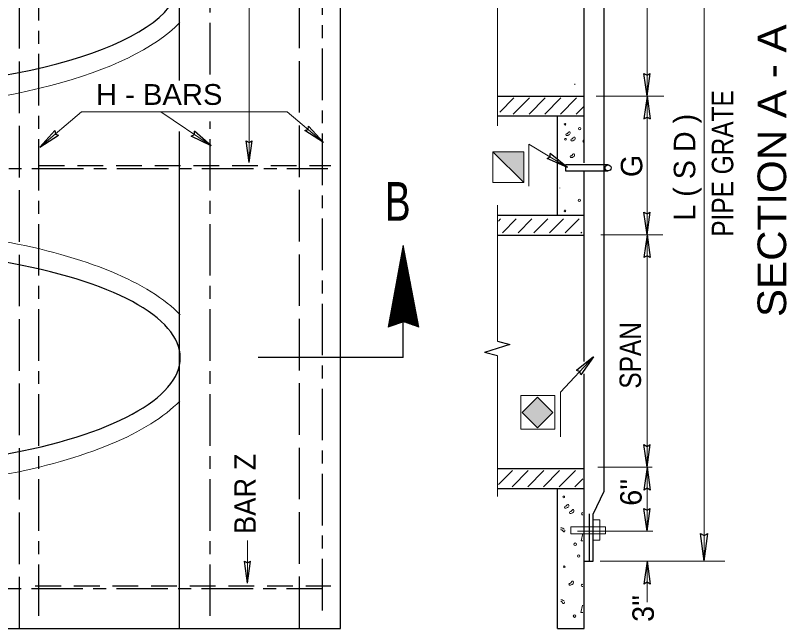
# Model space of a CAD drawing. Extents: x -873 to -38, y -356 to 186.
# Drawn here: x -757.69 to -712.8, y -288.4 to -252.72 of the extents above; entities that cross this region are included whole.
import ezdxf

# ---------------------------------------------------------------- set-up
doc = ezdxf.new("R2010")
doc.units = 0
doc.header["$LTSCALE"] = 0.5
for name, pattern in [('LONG_DASH_SHORT_DASH', [9.9, 6, -1.2, 1.5, -1.2]), ('LONG_DASHED', [7.5, 6, -1.5]), ('MEDIUM_DASHED', [4.5, 3, -1.5])]:
    doc.linetypes.add(name, pattern=pattern)
doc.layers.add('1', color=7, linetype='Continuous', lineweight=13)

msp = doc.modelspace()

# ---------------------------------------------------------------- hatches: boundary and pattern name
at = {"layer": '1'}
for points in [[(-728.1015, -262.4473), (-729.895, -260.6538), (-728.1015, -260.6538)], [(-727.301, -276.7101), (-728.1869, -275.8241), (-727.301, -274.938), (-726.415, -275.8241)]]:
    msp.add_hatch(color=256, dxfattribs=at).paths.add_polyline_path(points)

# ---------------------------------------------------------------- linework, layer by layer
at = {"layer": '1', "lineweight": 25}
for p, q in [((-748.1327, -256.5081), (-748.1327, -234.3166)), ((-738.77, -288.3974), (-738.77, -234.3166)), ((-724.579, -261.2993), (-724.579, -234.2563)), ((-723.4148, -280.3963), (-723.4148, -238.9424)), ((-720.9231, -257.4208), (-721.1047, -256.0995)), ((-720.9231, -257.4208), (-720.7412, -256.0995)), ((-729.6481, -257.4153), (-724.579, -257.4153)), ((-729.5012, -258.3403), (-728.6825, -257.5219)), ((-728.7105, -258.4642), (-727.7681, -257.5219)), ((-727.796, -258.4642), (-726.8541, -257.5219)), ((-726.8814, -258.4642), (-725.939, -257.5219)), ((-725.9671, -258.4642), (-725.0249, -257.5219)), ((-720.9231, -257.4208), (-721.1047, -258.7422)), ((-720.9231, -257.4208), (-720.7412, -258.7422)), ((-725.0522, -258.4642), (-724.5901, -258.002)), ((-729.6481, -258.5627), (-724.579, -258.5627)), ((-726.1317, -264.3499), (-726.1317, -258.5627)), ((-756.2689, -260.3776), (-755.4049, -259.4204)), ((-746.3001, -260.3153), (-747.2604, -259.4548)), ((-739.7588, -260.1122), (-740.8489, -259.4235)), ((-739.7588, -260.1122), (-740.6229, -259.155)), ((-756.2689, -260.3776), (-755.1789, -259.689)), ((-748.1327, -288.3974), (-748.1327, -259.4786)), ((-746.3001, -260.3153), (-747.4569, -259.7457)), ((-744.079, -261.2862), (-744.2545, -260.0088)), ((-744.079, -261.2862), (-743.9036, -260.0088)), ((-725.5644, -261.5625), (-726.5661, -260.7506)), ((-725.5644, -261.5625), (-726.748, -261.0508)), ((-723.1843, -261.4117), (-725.5395, -261.4117)), ((-724.579, -272.8526), (-724.579, -261.8174)), ((-729.6387, -264.3499), (-724.579, -264.3499)), ((-720.9231, -265.4827), (-721.1048, -264.1613)), ((-720.9231, -265.4827), (-720.7412, -264.1613)), ((-729.6387, -265.5144), (-724.579, -265.5144)), ((-724.7717, -265.3723), (-724.7302, -265.3306)), ((-720.9231, -265.4827), (-721.1052, -266.8047)), ((-720.9231, -265.4827), (-720.7416, -266.8047)), ((-735.1137, -272.6298), (-735.1137, -268.7591)), ((-729.6387, -272.5382), (-730.3946, -272.3365)), ((-735.1137, -272.6298), (-743.5621, -272.6298)), ((-724.0388, -272.5776), (-725.0395, -273.3906)), ((-724.0388, -272.5776), (-724.7832, -273.6303)), ((-724.579, -288.4015), (-724.579, -273.5854)), ((-720.9231, -279.0152), (-721.1047, -277.6938)), ((-720.9231, -279.0152), (-720.7412, -277.6938)), ((-729.6387, -279.0954), (-724.579, -279.0954)), ((-729.5743, -280.0206), (-728.7557, -279.2021)), ((-728.7837, -280.1445), (-727.8412, -279.2021)), ((-727.8692, -280.1445), (-726.9272, -279.2021)), ((-726.9545, -280.1445), (-726.0122, -279.2021)), ((-726.0403, -280.1445), (-725.098, -279.2021)), ((-720.9231, -279.0152), (-721.1052, -280.3375)), ((-720.9231, -279.0152), (-720.7416, -280.3375)), ((-725.1253, -280.1445), (-724.6632, -279.6823)), ((-729.6387, -280.2428), (-724.579, -280.2428)), ((-726.1317, -288.4015), (-726.1317, -280.2428)), ((-720.9231, -282.7285), (-721.1047, -281.4067)), ((-720.9231, -282.7285), (-720.7412, -281.4067)), ((-724.2827, -284.4724), (-724.2827, -281.7241)), ((-717.6001, -284.486), (-717.8224, -282.8682)), ((-717.6001, -284.486), (-717.3777, -282.8682)), ((-744.1878, -285.7519), (-744.3632, -284.4745)), ((-744.1878, -285.7519), (-744.0124, -284.4745)), ((-720.9231, -284.486), (-721.1052, -285.8078)), ((-720.9231, -284.486), (-720.7416, -285.8078)), ((-813.1826, -288.3974), (-738.77, -288.3974)), ((-748.9152, -288.3974), (-748.5612, -288.3974)), ((-726.1317, -288.4015), (-724.579, -288.4015))]:
    msp.add_line(p, q, dxfattribs=at)
at = {"layer": '1', "linetype": 'LONG_DASHED', "lineweight": 25}
for p, q in [((-757.4464, -288.3974), (-757.4464, -234.8602)), ((-741.1482, -288.3766), (-741.1482, -239.3583))]:
    msp.add_line(p, q, dxfattribs=at)
at = {"layer": '1', "linetype": 'LONG_DASH_SHORT_DASH', "lineweight": 25}
for p, q in [((-746.3597, -256.1516), (-746.3597, -235.6557)), ((-756.329, -287.6632), (-756.329, -235.715)), ((-739.8184, -287.3435), (-739.8184, -240.3355)), ((-746.3597, -287.6632), (-746.3597, -258.8843)), ((-811.184, -261.6229), (-739.5048, -261.6229)), ((-811.2109, -286.0741), (-739.8184, -286.0741))]:
    msp.add_line(p, q, dxfattribs=at)
at = {"layer": '1'}
for p, q in [((-717.6001, -284.486), (-717.6001, -238.8845)), ((-720.9231, -257.4208), (-720.9231, -243.8193)), ((-729.6387, -251.2619), (-729.6387, -259.144)), ((-744.0797, -261.2396), (-744.0797, -251.7555)), ((-723.8808, -257.4208), (-719.9408, -257.4208)), ((-720.9231, -257.4208), (-720.9231, -265.4827)), ((-756.2696, -260.3773), (-753.8483, -258.3383)), ((-753.8483, -258.3383), (-741.8661, -258.3383)), ((-746.3003, -260.316), (-749.2283, -258.3383)), ((-739.759, -260.1128), (-741.8661, -258.3383)), ((-727.8033, -262.6471), (-727.8033, -260.2072)), ((-725.5646, -261.5632), (-727.8033, -260.2072)), ((-726.0056, -262.7672), (-726.0085, -262.7549)), ((-729.6387, -271.681), (-729.6387, -263.7602)), ((-729.5743, -264.6866), (-729.4528, -264.5643)), ((-729.3453, -265.3723), (-728.5377, -264.5643)), ((-728.4305, -265.3723), (-727.6224, -264.5643)), ((-727.516, -265.3723), (-726.708, -264.5643)), ((-726.6007, -265.3723), (-725.7929, -264.5643)), ((-725.6868, -265.3723), (-724.8787, -264.5643)), ((-723.6083, -265.4827), (-720.0144, -265.4827)), ((-735.1318, -266.163), (-735.104, -266.163)), ((-735.1252, -266.1282), (-735.1105, -266.1282)), ((-735.1232, -270.5668), (-735.1232, -266.1187)), ((-735.1187, -266.093), (-735.118, -266.093)), ((-735.2147, -266.6167), (-735.0179, -266.6167)), ((-735.2087, -266.5822), (-735.0244, -266.5822)), ((-735.2015, -266.5467), (-735.0312, -266.5467)), ((-735.1951, -266.5126), (-735.0377, -266.5126)), ((-735.1934, -270.59), (-735.1934, -266.5007)), ((-735.1893, -266.4773), (-735.0441, -266.4773)), ((-735.1825, -266.4423), (-735.0512, -266.4423)), ((-735.1761, -266.4073), (-735.0582, -266.4073)), ((-735.1698, -266.3726), (-735.064, -266.3726)), ((-735.1636, -266.3377), (-735.0707, -266.3377)), ((-735.1579, -270.5784), (-735.1579, -266.3092)), ((-735.1573, -266.3025), (-735.0776, -266.3025)), ((-735.1513, -266.2682), (-735.0837, -266.2682)), ((-735.1438, -266.2332), (-735.0911, -266.2332)), ((-735.138, -266.198), (-735.0976, -266.198)), ((-735.0884, -270.5557), (-735.0884, -266.244)), ((-735.0532, -270.5684), (-735.0532, -266.4282)), ((-735.0186, -270.5801), (-735.0186, -266.6128)), ((-735.2977, -267.0713), (-734.9317, -267.0713)), ((-735.2977, -270.6244), (-735.2977, -267.0724)), ((-735.2915, -267.036), (-734.938, -267.036)), ((-735.2851, -267.0016), (-734.9455, -267.0016)), ((-735.2787, -266.9663), (-734.9517, -266.9663)), ((-735.2723, -266.9306), (-734.958, -266.9306)), ((-735.2653, -266.8968), (-734.9652, -266.8968)), ((-735.2627, -270.6128), (-735.2627, -266.8818)), ((-735.2598, -266.8612), (-734.9715, -266.8612)), ((-735.2525, -266.8265), (-734.9783, -266.8265)), ((-735.2463, -266.7913), (-734.9848, -266.7913)), ((-735.2401, -266.7566), (-734.9917, -266.7566)), ((-735.2336, -266.722), (-734.9982, -266.722)), ((-735.2279, -270.6012), (-735.2279, -266.6916)), ((-735.2273, -266.6866), (-735.0045, -266.6866)), ((-735.2211, -266.6518), (-735.0111, -266.6518)), ((-734.9834, -270.5922), (-734.9834, -266.7967)), ((-734.9484, -270.6036), (-734.9484, -266.9806)), ((-735.3813, -267.5252), (-734.8447, -267.5252)), ((-735.3751, -267.4898), (-734.8521, -267.4898)), ((-735.3687, -267.4547), (-734.8584, -267.4547)), ((-735.3678, -270.6473), (-735.3678, -267.4543)), ((-735.3622, -267.4202), (-734.865, -267.4202)), ((-735.3551, -267.3858), (-734.8717, -267.3858)), ((-735.3497, -267.3506), (-734.8786, -267.3506)), ((-735.3423, -267.3158), (-734.8856, -267.3158)), ((-735.3359, -267.281), (-734.8917, -267.281)), ((-735.3332, -270.6363), (-735.3332, -267.2628)), ((-735.3298, -267.2454), (-734.899, -267.2454)), ((-735.3234, -267.2104), (-734.9048, -267.2104)), ((-735.3173, -267.1756), (-734.9119, -267.1756)), ((-735.3107, -267.1412), (-734.9186, -267.1412)), ((-735.3038, -267.106), (-734.9246, -267.106)), ((-734.9137, -270.6155), (-734.9137, -267.1642)), ((-734.8786, -270.6283), (-734.8786, -267.3485)), ((-734.844, -270.6401), (-734.844, -267.5325)), ((-735.464, -267.9789), (-734.7597, -267.9789)), ((-735.4583, -267.9437), (-734.7658, -267.9437)), ((-735.4512, -267.9092), (-734.7732, -267.9092)), ((-735.4447, -267.8743), (-734.7794, -267.8743)), ((-735.4387, -267.8394), (-734.7857, -267.8394)), ((-735.4374, -270.6701), (-735.4374, -267.8354)), ((-735.4322, -267.8044), (-734.7932, -267.8044)), ((-735.4257, -267.7696), (-734.7986, -267.7696)), ((-735.4194, -267.7342), (-734.8061, -267.7342)), ((-735.4128, -267.6994), (-734.8121, -267.6994)), ((-735.4067, -267.6642), (-734.8194, -267.6642)), ((-735.4027, -270.6591), (-735.4027, -267.6446)), ((-735.4001, -267.6296), (-734.8258, -267.6296)), ((-735.3936, -267.5947), (-734.8321, -267.5947)), ((-735.3876, -267.5598), (-734.8392, -267.5598)), ((-734.8086, -270.6526), (-734.8086, -267.7164)), ((-734.7742, -270.6637), (-734.7742, -267.9002)), ((-735.5474, -268.4327), (-734.6732, -268.4327)), ((-735.5422, -270.7055), (-735.5422, -268.4074)), ((-735.5412, -268.3975), (-734.6796, -268.3975)), ((-735.5345, -268.3632), (-734.6869, -268.3632)), ((-735.5282, -268.3284), (-734.6929, -268.3284)), ((-735.5217, -268.2934), (-734.6996, -268.2934)), ((-735.5149, -268.2586), (-734.7063, -268.2586)), ((-735.5087, -268.2234), (-734.7132, -268.2234)), ((-735.5074, -270.6936), (-735.5074, -268.2175)), ((-735.5024, -268.1886), (-734.7198, -268.1886)), ((-735.4966, -268.154), (-734.7262, -268.154)), ((-735.4898, -268.119), (-734.7323, -268.119)), ((-735.4836, -268.0842), (-734.7398, -268.0842)), ((-735.4776, -268.0487), (-734.7461, -268.0487)), ((-735.4724, -270.6817), (-735.4724, -268.026)), ((-735.4709, -268.0138), (-734.7529, -268.0138)), ((-734.7387, -270.6774), (-734.7387, -268.0848)), ((-734.7038, -270.6888), (-734.7038, -268.2692)), ((-735.6237, -268.8522), (-734.5936, -268.8522)), ((-735.6178, -268.8174), (-734.6002, -268.8174)), ((-735.6123, -270.7282), (-735.6123, -268.7893)), ((-735.6109, -268.782), (-734.6067, -268.782)), ((-735.6051, -268.7474), (-734.614, -268.7474)), ((-735.5985, -268.7124), (-734.62, -268.7124)), ((-735.5922, -268.6772), (-734.6269, -268.6772)), ((-735.5857, -268.6423), (-734.6336, -268.6423)), ((-735.5793, -268.6078), (-734.6398, -268.6078)), ((-735.5774, -270.7163), (-735.5774, -268.5987)), ((-735.5724, -268.5727), (-734.6467, -268.5727)), ((-735.567, -268.5379), (-734.6537, -268.5379)), ((-735.5597, -268.5026), (-734.66, -268.5026)), ((-735.5534, -268.4676), (-734.6665, -268.4676)), ((-734.6689, -270.7005), (-734.6689, -268.4532)), ((-734.6337, -270.7119), (-734.6337, -268.6377)), ((-734.5992, -270.7245), (-734.5992, -268.8211)), ((-735.7068, -269.3064), (-734.5075, -269.3064)), ((-735.7007, -269.2716), (-734.5144, -269.2716)), ((-735.6945, -269.2367), (-734.5208, -269.2367)), ((-735.6874, -269.2013), (-734.5269, -269.2013)), ((-735.6817, -270.7513), (-735.6817, -269.1707)), ((-735.6812, -269.1663), (-734.5342, -269.1663)), ((-735.6753, -269.1316), (-734.5408, -269.1316)), ((-735.6688, -269.097), (-734.5475, -269.097)), ((-735.6624, -269.0618), (-734.5542, -269.0618)), ((-735.6566, -269.0266), (-734.56, -269.0266)), ((-735.6497, -268.992), (-734.5671, -268.992)), ((-735.6472, -270.7392), (-735.6472, -268.9791)), ((-735.643, -268.9568), (-734.574, -268.9568)), ((-735.6372, -268.922), (-734.5808, -268.922)), ((-735.6303, -268.8874), (-734.5868, -268.8874)), ((-734.5642, -270.7365), (-734.5642, -269.0047)), ((-734.5296, -270.7488), (-734.5296, -269.1893)), ((-735.7897, -269.7603), (-734.4218, -269.7603)), ((-735.7869, -270.7861), (-735.7869, -269.7425)), ((-735.7841, -269.7253), (-734.4281, -269.7253)), ((-735.7778, -269.6907), (-734.4348, -269.6907)), ((-735.7706, -269.6552), (-734.4408, -269.6552)), ((-735.7651, -269.621), (-734.4481, -269.621)), ((-735.7582, -269.5853), (-734.4546, -269.5853)), ((-735.7518, -269.5499), (-734.4615, -269.5499)), ((-735.7518, -270.7742), (-735.7518, -269.5521)), ((-735.7457, -269.5156), (-734.4677, -269.5156)), ((-735.7392, -269.4806), (-734.4748, -269.4806)), ((-735.7324, -269.4458), (-734.4811, -269.4458)), ((-735.7261, -269.4106), (-734.4877, -269.4106)), ((-735.7197, -269.376), (-734.4946, -269.376)), ((-735.7167, -270.7634), (-735.7167, -269.3614)), ((-735.7138, -269.3414), (-734.5008, -269.3414)), ((-734.4946, -270.7608), (-734.4946, -269.3735)), ((-734.46, -270.7723), (-734.46, -269.5577)), ((-734.4248, -270.7861), (-734.4248, -269.7423)), ((-735.8732, -270.2144), (-734.3348, -270.2144)), ((-735.8678, -270.1797), (-734.342, -270.1797)), ((-735.8606, -270.1447), (-734.3483, -270.1447)), ((-735.8567, -270.8092), (-735.8567, -270.1237)), ((-735.8545, -270.1103), (-734.3547, -270.1103)), ((-735.8476, -270.0748), (-734.3618, -270.0748)), ((-735.8413, -270.0392), (-734.3689, -270.0392)), ((-735.8351, -270.0048), (-734.3753, -270.0048)), ((-735.8289, -269.9696), (-734.3821, -269.9696)), ((-735.8224, -269.9348), (-734.3883, -269.9348)), ((-735.8217, -270.7969), (-735.8217, -269.9332)), ((-735.8159, -269.9), (-734.3947, -269.9)), ((-735.8095, -269.8652), (-734.4021, -269.8652)), ((-735.8034, -269.8304), (-734.4082, -269.8304)), ((-735.7964, -269.795), (-734.4148, -269.795)), ((-734.3902, -270.7969), (-734.3902, -269.9257)), ((-734.3547, -270.8092), (-734.3547, -270.1103)), ((-735.9566, -270.6683), (-735.4312, -270.6683)), ((-735.9503, -270.6336), (-735.3251, -270.6336)), ((-735.9437, -270.5986), (-735.2197, -270.5986)), ((-735.9374, -270.5632), (-735.1137, -270.5632)), ((-735.9313, -270.5286), (-734.2758, -270.5286)), ((-735.9262, -270.8319), (-735.9262, -270.505)), ((-735.9249, -270.4938), (-734.2821, -270.4938)), ((-735.9178, -270.4586), (-734.289, -270.4586)), ((-735.9122, -270.4236), (-734.2954, -270.4236)), ((-735.9062, -270.3888), (-734.3022, -270.3888)), ((-735.8985, -270.354), (-734.309, -270.354)), ((-735.8928, -270.319), (-734.3152, -270.319)), ((-735.8912, -270.8207), (-735.8912, -270.3152)), ((-735.8868, -270.2842), (-734.322, -270.2842)), ((-735.8795, -270.2494), (-734.3286, -270.2494)), ((-735.0662, -270.5632), (-734.2689, -270.5632)), ((-734.9652, -270.5986), (-734.2621, -270.5986)), ((-734.864, -270.6336), (-734.256, -270.6336)), ((-734.7632, -270.6683), (-734.2487, -270.6683)), ((-734.3204, -270.8212), (-734.3204, -270.2944)), ((-734.2848, -270.833), (-734.2848, -270.4782)), ((-734.2503, -270.8453), (-734.2503, -270.6615)), ((-735.9883, -270.8426), (-735.9592, -270.8426)), ((-735.9821, -270.8077), (-735.8543, -270.8077)), ((-735.9762, -270.7733), (-735.7481, -270.7733)), ((-735.9692, -270.7382), (-735.643, -270.7382)), ((-735.9634, -270.7032), (-735.5362, -270.7032)), ((-735.9612, -270.8438), (-735.9612, -270.6963)), ((-734.6623, -270.7032), (-734.2423, -270.7032)), ((-734.5612, -270.7382), (-734.236, -270.7382)), ((-734.46, -270.7733), (-734.2289, -270.7733)), ((-734.3583, -270.8077), (-734.2227, -270.8077)), ((-734.2575, -270.8426), (-734.216, -270.8426)), ((-734.2152, -270.8572), (-734.2152, -270.8457)), ((-729.6387, -272.5382), (-729.6387, -280.719)), ((-723.781, -279.0152), (-720.6224, -279.0152)), ((-724.9799, -282.7285), (-720.5935, -282.7285)), ((-744.1884, -283.2815), (-744.1884, -285.7521)), ((-723.656, -284.486), (-716.406, -284.486)), ((-720.9231, -286.8658), (-720.9231, -284.486))]:
    msp.add_line(p, q, dxfattribs=at)
at = {"layer": '1', "linetype": 'MEDIUM_DASHED', "lineweight": 25}
for p, q in [((-756.329, -261.4523), (-739.3334, -261.4523)), ((-756.5372, -285.9229), (-739.3334, -285.9229))]:
    msp.add_line(p, q, dxfattribs=at)
at = {"layer": '1', "lineweight": 25}
for points in [[(-721.1047, -256.0995), (-720.921, -256.2018), (-720.7412, -256.0995)], [(-721.1047, -258.7422), (-720.921, -258.6399), (-720.7412, -258.7422)], [(-755.4049, -259.4204), (-755.3664, -259.6198), (-755.1789, -259.689)], [(-747.4569, -259.7457), (-747.2758, -259.6542), (-747.2604, -259.4548)], [(-740.8489, -259.4235), (-740.6591, -259.3517), (-740.6229, -259.155)], [(-744.2545, -260.0088), (-744.0772, -260.1076), (-743.9036, -260.0088)], [(-726.748, -261.0508), (-726.5715, -260.9503), (-726.5661, -260.7506)], [(-725.4818, -261.4117), (-725.6672, -261.4117), (-725.6672, -261.7655), (-723.2049, -261.7655)], [(-721.1048, -264.1613), (-720.9211, -264.2636), (-720.7412, -264.1613)], [(-720.7416, -266.8047), (-720.9253, -266.7022), (-721.1052, -266.8047)], [(-729.6387, -271.681), (-728.9063, -271.8764), (-730.3946, -272.3365)], [(-724.7832, -273.6303), (-724.8453, -273.437), (-725.0395, -273.3906)], [(-721.1047, -277.6938), (-720.921, -277.7962), (-720.7412, -277.6938)], [(-724.579, -284.4724), (-724.0665, -284.4724), (-724.0665, -281.7513), (-723.4148, -280.3963)], [(-720.7416, -280.3375), (-720.9253, -280.2345), (-721.1052, -280.3375)], [(-721.1047, -281.4067), (-720.921, -281.5091), (-720.7412, -281.4067)], [(-717.8224, -282.8682), (-717.5978, -282.9933), (-717.3777, -282.8682)], [(-744.3632, -284.4745), (-744.186, -284.5732), (-744.0124, -284.4745)], [(-720.7416, -285.8078), (-720.9253, -285.7053), (-721.1052, -285.8078)]]:
    msp.add_lwpolyline(points, dxfattribs=at)
at = {"layer": '1'}
for points in [[(-725.1229, -256.7033), (-725.1347, -256.7506), (-725.1359, -256.7523)], [(-725.9773, -258.596), (-725.9902, -258.5485), (-725.9909, -258.5474)], [(-725.4178, -259.6436), (-725.4779, -259.674), (-725.5289, -259.7038), (-725.5791, -259.7142), (-725.6297, -259.7142), (-725.6596, -259.6642), (-725.6297, -259.6133), (-725.5791, -259.6034), (-725.5389, -259.5632), (-725.5087, -259.5227), (-725.4678, -259.4923), (-725.4178, -259.4923), (-725.3972, -259.5421), (-725.4074, -259.5936)], [(-725.1278, -259.9493), (-725.188, -259.9801), (-725.2389, -260.0101), (-725.2893, -260.0201), (-725.3393, -260.0201), (-725.3691, -259.9701), (-725.3393, -259.9194), (-725.2893, -259.9092), (-725.2487, -259.8687), (-725.2178, -259.8286), (-725.1781, -259.7979), (-725.1278, -259.7979), (-725.1074, -259.8488), (-725.117, -259.8991)], [(-725.117, -259.9013), (-725.1291, -259.9482), (-725.1306, -259.9501)], [(-725.1614, -260.9237), (-725.2221, -260.954), (-725.2721, -260.9839), (-725.3227, -260.9943), (-725.3732, -260.9943), (-725.4033, -260.9435), (-725.3732, -260.8933), (-725.3227, -260.8831), (-725.2822, -260.8422), (-725.2523, -260.8023), (-725.2116, -260.7724), (-725.1614, -260.7724), (-725.1413, -260.8228), (-725.151, -260.8728)], [(-725.1504, -260.875), (-725.1625, -260.9221), (-725.1637, -260.9237)], [(-720.9231, -282.7285), (-720.9231, -279.0152), (-720.9231, -265.4827)], [(-725.9631, -277.2494), (-725.9631, -274.6357), (-724.0382, -272.5777)], [(-725.491, -281.3238), (-725.551, -281.3542), (-725.602, -281.384), (-725.6522, -281.3944), (-725.7028, -281.3944), (-725.7327, -281.3444), (-725.7028, -281.2936), (-725.6522, -281.2837), (-725.6121, -281.2433), (-725.5818, -281.203), (-725.541, -281.1726), (-725.491, -281.1726), (-725.4704, -281.2223), (-725.4807, -281.2738)], [(-725.201, -281.6295), (-725.2612, -281.6603), (-725.3121, -281.6903), (-725.3625, -281.7002), (-725.4125, -281.7002), (-725.4422, -281.6502), (-725.4125, -281.5997), (-725.3625, -281.5894), (-725.3218, -281.5488), (-725.291, -281.5087), (-725.2512, -281.4782), (-725.201, -281.4782), (-725.1805, -281.5291), (-725.1902, -281.5793)], [(-725.1902, -281.5815), (-725.2022, -281.6284), (-725.2038, -281.6302)], [(-725.7218, -282.6185), (-725.7825, -282.5888), (-725.8335, -282.5578), (-725.8837, -282.5481), (-725.9344, -282.5481), (-725.9414, -282.5606)], [(-725.9414, -282.6367), (-725.9344, -282.6489), (-725.8837, -282.6587), (-725.8436, -282.6993), (-725.8127, -282.74), (-725.7727, -282.7698), (-725.7218, -282.7698), (-725.7021, -282.7193), (-725.7121, -282.6691)], [(-724.6632, -282.8681), (-724.7538, -283.3021), (-724.6632, -283.2957)], [(-725.2285, -285.8013), (-725.2892, -285.8315), (-725.3393, -285.8624), (-725.3897, -285.8722), (-725.4402, -285.8722), (-725.4704, -285.8215), (-725.4402, -285.7707), (-725.3897, -285.7609), (-725.3497, -285.7209), (-725.3191, -285.6798), (-725.2795, -285.65), (-725.2285, -285.65), (-725.2083, -285.7009), (-725.2183, -285.7508)], [(-725.2175, -285.7526), (-725.2296, -285.7996), (-725.231, -285.8013)], [(-725.7499, -286.79), (-725.8104, -286.7599), (-725.8608, -286.73), (-725.9117, -286.7193), (-725.9414, -286.7193)], [(-725.9414, -286.8244), (-725.9117, -286.8308), (-725.8714, -286.8708), (-725.841, -286.9112), (-725.8007, -286.9423), (-725.7499, -286.9423), (-725.7302, -286.8915), (-725.74, -286.841)], [(-724.6632, -287.0687), (-724.6906, -287.0402), (-724.782, -287.4737), (-724.6632, -287.4646)]]:
    msp.add_lwpolyline(points, dxfattribs=at)
at = {"layer": '1', "linetype": 'LONG_DASHED'}
msp.add_lwpolyline([(-728.1015, -262.4473), (-729.895, -260.6538), (-728.1015, -260.6538)], close=True, dxfattribs=at)
at = {"layer": '1'}
for points in [[(-728.1015, -262.4473), (-728.1015, -260.6538), (-729.895, -260.6538), (-729.895, -262.4473)], [(-734.2128, -270.8585), (-735.1183, -266.089), (-735.9912, -270.8539), (-735.089, -270.5548)], [(-726.3007, -276.8053), (-728.2736, -276.8053), (-728.2736, -274.8323), (-726.3007, -274.8323)], [(-727.301, -276.7101), (-728.1869, -275.8241), (-727.301, -274.938), (-726.415, -275.8241)], [(-724.079, -283.2597), (-724.079, -282.0688), (-723.6664, -282.0688), (-723.6664, -283.2597)], [(-723.3457, -282.8933), (-723.3457, -282.4812), (-725.3625, -282.4812), (-725.3625, -282.8933)]]:
    msp.add_lwpolyline(points, close=True, dxfattribs=at)
for centre, radius in [((-725.6982, -259.0557), 0.0485), ((-724.8398, -259.3006), 0.0667), ((-725.6762, -259.9247), 0.0485), ((-724.8676, -263.4721), 0.0667), ((-725.7713, -280.7359), 0.0485), ((-725.1118, -283.4987), 0.0773), ((-724.9071, -284.1785), 0.0667), ((-725.7435, -284.8026), 0.0485), ((-725.1396, -287.6703), 0.0773)]:
    msp.add_circle(centre, radius, dxfattribs=at)
at = {"layer": '1', "lineweight": 25}
msp.add_circle((-723.1914, -261.5888), 0.1774, dxfattribs=at)
at = {"layer": '1'}
for centre, radius, start, end in [((-724.5938, -260.0388), 0.0667, 86.80557, 273.19443), ((-725.704, -264.0963), 0.0485, 274.15674, 265.84326), ((-724.6669, -281.719), 0.0667, 86.80557, 273.19443), ((-724.6948, -285.8905), 0.0667, 61.80912, 298.19088)]:
    msp.add_arc(centre, radius, start, end, dxfattribs=at)
at = {"layer": '1', "lineweight": 25}
for centre, major_axis, start_param, end_param in [((-767.9022, -250.5856), (19.7746, -0.0579), 4.7192637, 7.8446207), ((-767.869, -272.6919), (19.7746, 0.0579), 5.2064881, 7.357661)]:
    msp.add_ellipse(centre, major_axis=major_axis, ratio=0.323138, start_param=start_param, end_param=end_param, dxfattribs=at)
at = {"layer": '1'}
for centre, major_axis, ratio, start_param, end_param in [((-767.9022, -250.5856), (20.9266, -0.0613), 0.364542, 4.7299464, 5.9508235), ((-767.869, -272.6919), (20.9266, 0.0613), 0.364542, 0.3323618, 1.1042887), ((-767.869, -272.6919), (20.9266, 0.0613), 0.363557, 5.176349, 5.9447649)]:
    msp.add_ellipse(centre, major_axis=major_axis, ratio=ratio, start_param=start_param, end_param=end_param, dxfattribs=at)

# ---------------------------------------------------------------- texts
for s, height, width, p in [('SECTION A - A', 1.667, 1.1, (-712.8262, -270.2739)), ('PIPE GRATE', 1.25, 0.85, (-715.9062, -265.598)), ('SPAN', 1.25, 0.85, (-721.2754, -274.439)), ('BAR Z', 1.25, 0.95, (-743.6996, -282.8979))]:
    msp.add_text(s, height=height, rotation=90, dxfattribs=dict(at, width=width)).set_placement(p)
for s, height, width, p in [('H - BARS', 1.21, 1.05, (-753.0057, -257.9242)), ('B', 2.25, 0.75, (-736.192, -264.6658))]:
    msp.add_text(s, height=height, dxfattribs=dict(at, width=width)).set_placement(p)
for s, p in [('L ( S D )', (-718.1183, -264.669)), ('G', (-721.2021, -262.1274)), ("6''", (-721.2379, -281.2534)), ("3''", (-720.529, -288.0127))]:
    msp.add_text(s, height=1.25, rotation=90, dxfattribs=at).set_placement(p)

doc.saveas('drawing.dxf')
